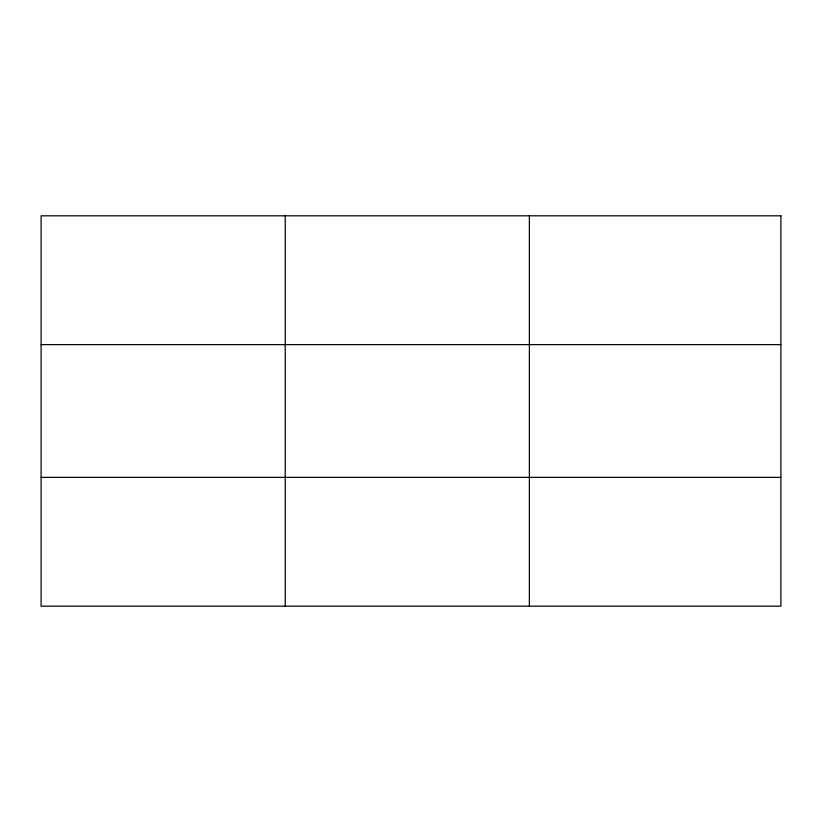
<?xml version="1.0" encoding="UTF-8"?>
<svg xmlns="http://www.w3.org/2000/svg" width="822" height="822" viewBox="0 0 822 822"><rect width="100%" height="100%" fill="white"/><g stroke="black" fill="none" stroke-linecap="round" stroke-linejoin="round"><path stroke-width="1.23" d="M285.234 606.184L285.234 215.816M529.368 606.184L529.368 215.816M41.1 344.634L780.9 344.634M41.1 477.366L780.9 477.366M780.9 215.816L780.9 606.184L41.1 606.184L41.1 215.816L780.9 215.816"/></g></svg>
